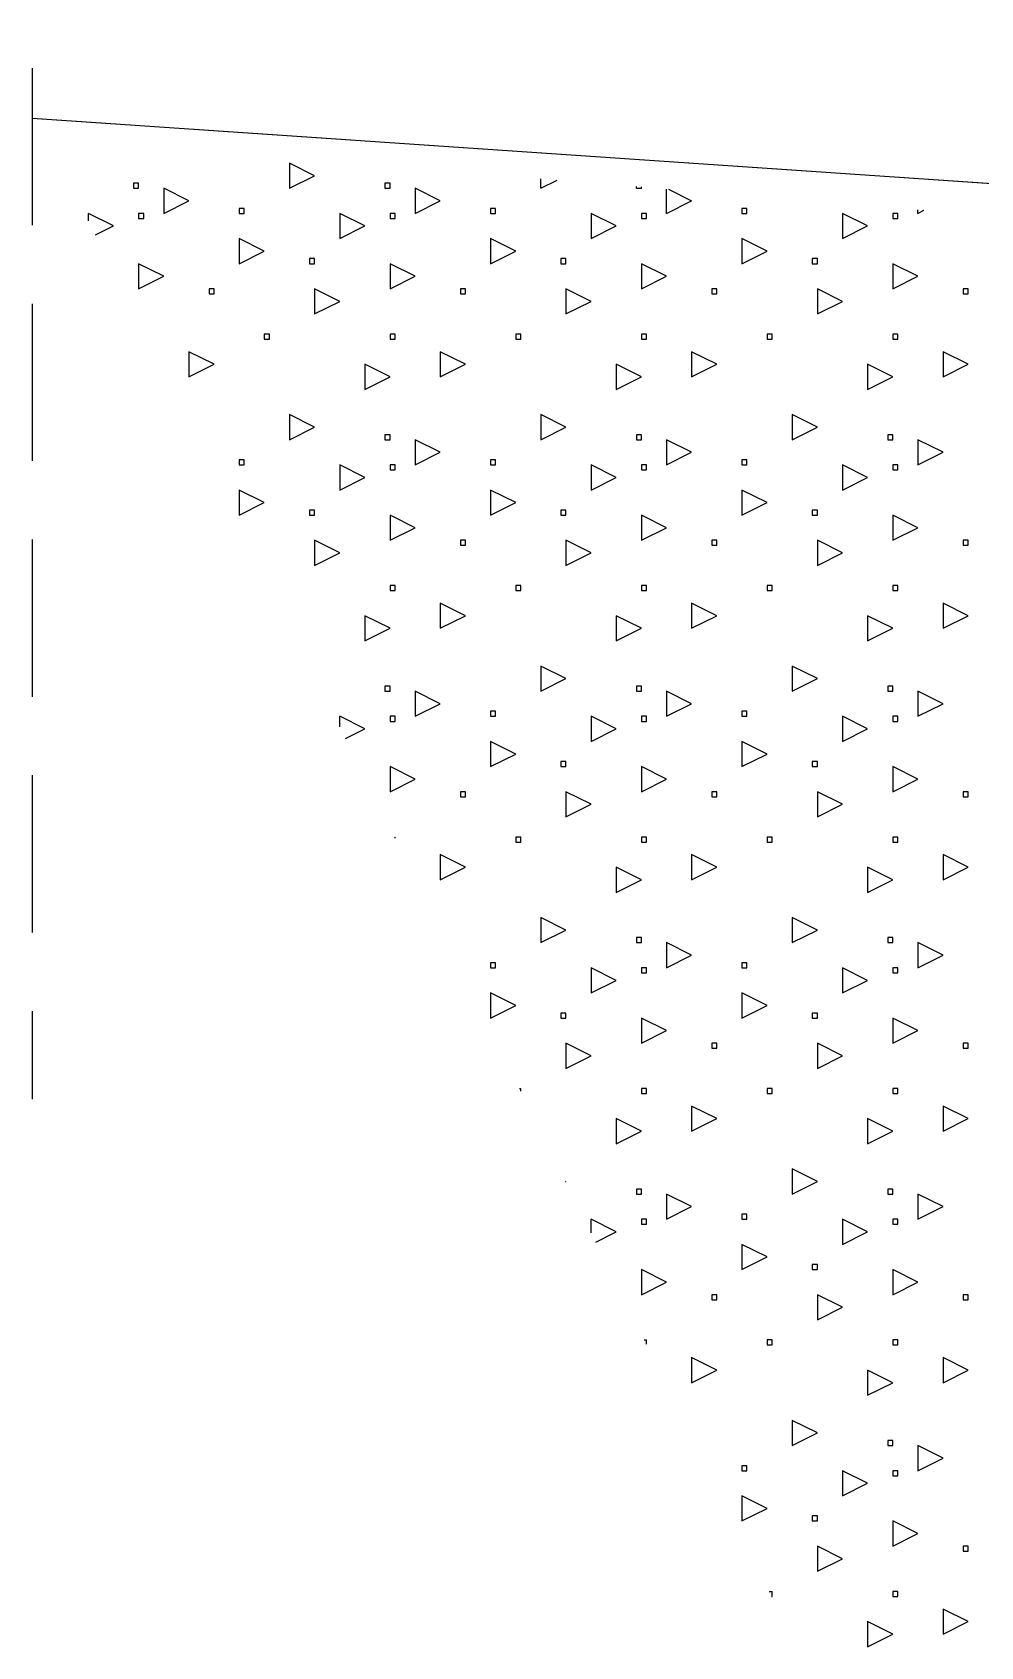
# Model space of a CAD drawing. Header units: metres. Extents: x -220 to 294, y -29 to 18.
# Drawn here: x 22.019 to 23.528, y -6.821 to -4.253 of the extents above; entities that cross this region are included whole.
import ezdxf

# ---------------------------------------------------------------- set-up
doc = ezdxf.new("R2010")
doc.units = ezdxf.units.M
doc.header["$MEASUREMENT"] = 0
doc.linetypes.add('DASHED2', pattern=[0.375, 0.25, -0.125])
for name, color, linetype in [('Cizgi', 7, 'Continuous'), ('Rota', 7, 'Continuous'), ('Tarama', 7, 'Continuous')]:
    doc.layers.add(name, color=color, linetype=linetype)

msp = doc.modelspace()

# ---------------------------------------------------------------- linework, layer by layer
at = {"layer": 'Cizgi', "color": 1, "linetype": 'DASHED2', "lineweight": -3}
msp.add_lwpolyline([(22.0186, -1.6852), (22.0186, -5.9502)], dxfattribs=at)
at = {"layer": 'Cizgi', "color": 18, "linetype": 'Continuous', "lineweight": -3}
msp.add_lwpolyline([(25.5186, -4.6286), (22.0186, -4.3904)], dxfattribs=at)
at = {"layer": 'Rota', "color": 95, "linetype": 'DASHED2', "lineweight": -3}
msp.add_lwpolyline([(25.5186, -4.6286), (22.0186, -4.3904)], dxfattribs=at)
at = {"layer": 'Tarama', "color": 251, "linetype": 'Continuous', "lineweight": -3}
for points in [[(22.4679, -4.4814), (22.4279, -4.4614)], [(22.4279, -4.4614), (22.4279, -4.5014)], [(22.1879, -4.4934), (22.1799, -4.4934)], [(22.1799, -4.4934), (22.1799, -4.5014)], [(22.1879, -4.5014), (22.1879, -4.4934)], [(22.4279, -4.5014), (22.4679, -4.4814)], [(22.5879, -4.4934), (22.5799, -4.4934)], [(22.5799, -4.4934), (22.5799, -4.5014)], [(22.5879, -4.5014), (22.5879, -4.4934)], [(22.8279, -4.5014), (22.8279, -4.4862)], [(22.8279, -4.5014), (22.8539, -4.4884)], [(22.1799, -4.5014), (22.1879, -4.5014)], [(22.2679, -4.5214), (22.2279, -4.5014)], [(22.2279, -4.5014), (22.2279, -4.5414)], [(22.5799, -4.5014), (22.5879, -4.5014)], [(22.6679, -4.5214), (22.6279, -4.5014)], [(22.6279, -4.5014), (22.6279, -4.5414)], [(22.9799, -4.5014), (22.9799, -4.4988)], [(22.9799, -4.5014), (22.9879, -4.5014)], [(22.9879, -4.5014), (22.9879, -4.4994)], [(23.0279, -4.5414), (23.0279, -4.5027)], [(23.0311, -4.503), (23.0679, -4.5214)], [(22.1479, -4.5614), (22.1079, -4.5414)], [(22.1079, -4.553), (22.1079, -4.5414)], [(22.1959, -4.5414), (22.1879, -4.5414)], [(22.1879, -4.5414), (22.1879, -4.5494)], [(22.1959, -4.5494), (22.1959, -4.5414)], [(22.2279, -4.5414), (22.2679, -4.5214)], [(22.3559, -4.5334), (22.3479, -4.5334)], [(22.3479, -4.5334), (22.3479, -4.5414)], [(22.3479, -4.5414), (22.3559, -4.5414)], [(22.3559, -4.5414), (22.3559, -4.5334)], [(22.5479, -4.5614), (22.5079, -4.5414)], [(22.5079, -4.5414), (22.5079, -4.5814)], [(22.5959, -4.5414), (22.5879, -4.5414)], [(22.5879, -4.5414), (22.5879, -4.5494)], [(22.5959, -4.5494), (22.5959, -4.5414)], [(22.6279, -4.5414), (22.6679, -4.5214)], [(22.7559, -4.5334), (22.7479, -4.5334)], [(22.7479, -4.5334), (22.7479, -4.5414)], [(22.7479, -4.5414), (22.7559, -4.5414)], [(22.7559, -4.5414), (22.7559, -4.5334)], [(22.9479, -4.5614), (22.9079, -4.5414)], [(22.9079, -4.5414), (22.9079, -4.5814)], [(22.9959, -4.5414), (22.9879, -4.5414)], [(22.9879, -4.5414), (22.9879, -4.5494)], [(22.9959, -4.5494), (22.9959, -4.5414)], [(23.0279, -4.5414), (23.0679, -4.5214)], [(23.1559, -4.5334), (23.1479, -4.5334)], [(23.1479, -4.5334), (23.1479, -4.5414)], [(23.1479, -4.5414), (23.1559, -4.5414)], [(23.1559, -4.5414), (23.1559, -4.5334)], [(23.3479, -4.5614), (23.3079, -4.5414)], [(23.3079, -4.5414), (23.3079, -4.5814)], [(23.3959, -4.5414), (23.3879, -4.5414)], [(23.3879, -4.5414), (23.3879, -4.5494)], [(23.3959, -4.5494), (23.3959, -4.5414)], [(23.4279, -4.5414), (23.4279, -4.5357)], [(23.4279, -4.5414), (23.4376, -4.5365)], [(22.1192, -4.5757), (22.1479, -4.5614)], [(22.1879, -4.5494), (22.1959, -4.5494)], [(22.5079, -4.5814), (22.5479, -4.5614)], [(22.5879, -4.5494), (22.5959, -4.5494)], [(22.9079, -4.5814), (22.9479, -4.5614)], [(22.9879, -4.5494), (22.9959, -4.5494)], [(23.3079, -4.5814), (23.3479, -4.5614)], [(23.3879, -4.5494), (23.3959, -4.5494)], [(22.3879, -4.6014), (22.3479, -4.5814)], [(22.3479, -4.5814), (22.3479, -4.6214)], [(22.7879, -4.6014), (22.7479, -4.5814)], [(22.7479, -4.5814), (22.7479, -4.6214)], [(23.1879, -4.6014), (23.1479, -4.5814)], [(23.1479, -4.5814), (23.1479, -4.6214)], [(22.2279, -4.6414), (22.1879, -4.6214)], [(22.1879, -4.6214), (22.1879, -4.6614)], [(22.3479, -4.6214), (22.3879, -4.6014)], [(22.4679, -4.6134), (22.4599, -4.6134)], [(22.4599, -4.6134), (22.4599, -4.6214)], [(22.4599, -4.6214), (22.4679, -4.6214)], [(22.4679, -4.6214), (22.4679, -4.6134)], [(22.6279, -4.6414), (22.5879, -4.6214)], [(22.5879, -4.6214), (22.5879, -4.6614)], [(22.7479, -4.6214), (22.7879, -4.6014)], [(22.8679, -4.6134), (22.8599, -4.6134)], [(22.8599, -4.6134), (22.8599, -4.6214)], [(22.8599, -4.6214), (22.8679, -4.6214)], [(22.8679, -4.6214), (22.8679, -4.6134)], [(23.0279, -4.6414), (22.9879, -4.6214)], [(22.9879, -4.6214), (22.9879, -4.6614)], [(23.1479, -4.6214), (23.1879, -4.6014)], [(23.2679, -4.6134), (23.2599, -4.6134)], [(23.2599, -4.6134), (23.2599, -4.6214)], [(23.2599, -4.6214), (23.2679, -4.6214)], [(23.2679, -4.6214), (23.2679, -4.6134)], [(23.4279, -4.6414), (23.3879, -4.6214)], [(23.3879, -4.6214), (23.3879, -4.6614)], [(22.1879, -4.6614), (22.2279, -4.6414)], [(22.5879, -4.6614), (22.6279, -4.6414)], [(22.9879, -4.6614), (23.0279, -4.6414)], [(23.3879, -4.6614), (23.4279, -4.6414)], [(22.3079, -4.6614), (22.2999, -4.6614)], [(22.2999, -4.6614), (22.2999, -4.6694)], [(22.2999, -4.6694), (22.3079, -4.6694)], [(22.3079, -4.6694), (22.3079, -4.6614)], [(22.5079, -4.6814), (22.4679, -4.6614)], [(22.4679, -4.6614), (22.4679, -4.7014)], [(22.7079, -4.6614), (22.6999, -4.6614)], [(22.6999, -4.6614), (22.6999, -4.6694)], [(22.6999, -4.6694), (22.7079, -4.6694)], [(22.7079, -4.6694), (22.7079, -4.6614)], [(22.9079, -4.6814), (22.8679, -4.6614)], [(22.8679, -4.6614), (22.8679, -4.7014)], [(23.1079, -4.6614), (23.0999, -4.6614)], [(23.0999, -4.6614), (23.0999, -4.6694)], [(23.0999, -4.6694), (23.1079, -4.6694)], [(23.1079, -4.6694), (23.1079, -4.6614)], [(23.3079, -4.6814), (23.2679, -4.6614)], [(23.2679, -4.6614), (23.2679, -4.7014)], [(23.5079, -4.6614), (23.4999, -4.6614)], [(23.4999, -4.6614), (23.4999, -4.6694)], [(23.4999, -4.6694), (23.5079, -4.6694)], [(23.5079, -4.6694), (23.5079, -4.6614)], [(22.4679, -4.7014), (22.5079, -4.6814)], [(22.8679, -4.7014), (22.9079, -4.6814)], [(23.2679, -4.7014), (23.3079, -4.6814)], [(22.3959, -4.7334), (22.3879, -4.7334)], [(22.3879, -4.7334), (22.3879, -4.7414)], [(22.3879, -4.7414), (22.3959, -4.7414)], [(22.3959, -4.7414), (22.3959, -4.7334)], [(22.5959, -4.7334), (22.5879, -4.7334)], [(22.5879, -4.7334), (22.5879, -4.7414)], [(22.5879, -4.7414), (22.5959, -4.7414)], [(22.5959, -4.7414), (22.5959, -4.7334)], [(22.7959, -4.7334), (22.7879, -4.7334)], [(22.7879, -4.7334), (22.7879, -4.7414)], [(22.7879, -4.7414), (22.7959, -4.7414)], [(22.7959, -4.7414), (22.7959, -4.7334)], [(22.9959, -4.7334), (22.9879, -4.7334)], [(22.9879, -4.7334), (22.9879, -4.7414)], [(22.9879, -4.7414), (22.9959, -4.7414)], [(22.9959, -4.7414), (22.9959, -4.7334)], [(23.1959, -4.7334), (23.1879, -4.7334)], [(23.1879, -4.7334), (23.1879, -4.7414)], [(23.1879, -4.7414), (23.1959, -4.7414)], [(23.1959, -4.7414), (23.1959, -4.7334)], [(23.3959, -4.7334), (23.3879, -4.7334)], [(23.3879, -4.7334), (23.3879, -4.7414)], [(23.3879, -4.7414), (23.3959, -4.7414)], [(23.3959, -4.7414), (23.3959, -4.7334)], [(22.3079, -4.7814), (22.2679, -4.7614)], [(22.2679, -4.7614), (22.2679, -4.8014)], [(22.7079, -4.7814), (22.6679, -4.7614)], [(22.6679, -4.7614), (22.6679, -4.8014)], [(23.1079, -4.7814), (23.0679, -4.7614)], [(23.0679, -4.7614), (23.0679, -4.8014)], [(23.5079, -4.7814), (23.4679, -4.7614)], [(23.4679, -4.7614), (23.4679, -4.8014)], [(22.2679, -4.8014), (22.3079, -4.7814)], [(22.5879, -4.8014), (22.5479, -4.7814)], [(22.5479, -4.7814), (22.5479, -4.8214)], [(22.5479, -4.8214), (22.5879, -4.8014)], [(22.6679, -4.8014), (22.7079, -4.7814)], [(22.9879, -4.8014), (22.9479, -4.7814)], [(22.9479, -4.7814), (22.9479, -4.8214)], [(22.9479, -4.8214), (22.9879, -4.8014)], [(23.0679, -4.8014), (23.1079, -4.7814)], [(23.3879, -4.8014), (23.3479, -4.7814)], [(23.3479, -4.7814), (23.3479, -4.8214)], [(23.3479, -4.8214), (23.3879, -4.8014)], [(23.4679, -4.8014), (23.5079, -4.7814)], [(22.4679, -4.8814), (22.4279, -4.8614)], [(22.4279, -4.8614), (22.4279, -4.9014)], [(22.8679, -4.8814), (22.8279, -4.8614)], [(22.8279, -4.8614), (22.8279, -4.9014)], [(23.2679, -4.8814), (23.2279, -4.8614)], [(23.2279, -4.8614), (23.2279, -4.9014)], [(22.4279, -4.9014), (22.4679, -4.8814)], [(22.5879, -4.8934), (22.5799, -4.8934)], [(22.5799, -4.8934), (22.5799, -4.9014)], [(22.5799, -4.9014), (22.5879, -4.9014)], [(22.5879, -4.9014), (22.5879, -4.8934)], [(22.6679, -4.9214), (22.6279, -4.9014)], [(22.6279, -4.9014), (22.6279, -4.9414)], [(22.8279, -4.9014), (22.8679, -4.8814)], [(22.9879, -4.8934), (22.9799, -4.8934)], [(22.9799, -4.8934), (22.9799, -4.9014)], [(22.9799, -4.9014), (22.9879, -4.9014)], [(22.9879, -4.9014), (22.9879, -4.8934)], [(23.0679, -4.9214), (23.0279, -4.9014)], [(23.0279, -4.9014), (23.0279, -4.9414)], [(23.2279, -4.9014), (23.2679, -4.8814)], [(23.3879, -4.8934), (23.3799, -4.8934)], [(23.3799, -4.8934), (23.3799, -4.9014)], [(23.3799, -4.9014), (23.3879, -4.9014)], [(23.3879, -4.9014), (23.3879, -4.8934)], [(23.4679, -4.9214), (23.4279, -4.9014)], [(23.4279, -4.9014), (23.4279, -4.9414)], [(22.6279, -4.9414), (22.6679, -4.9214)], [(23.0279, -4.9414), (23.0679, -4.9214)], [(23.4279, -4.9414), (23.4679, -4.9214)], [(22.3559, -4.9334), (22.3479, -4.9334)], [(22.3479, -4.9334), (22.3479, -4.9414)], [(22.3479, -4.9414), (22.3559, -4.9414)], [(22.3559, -4.9414), (22.3559, -4.9334)], [(22.5479, -4.9614), (22.5079, -4.9414)], [(22.5079, -4.9414), (22.5079, -4.9814)], [(22.5959, -4.9414), (22.5879, -4.9414)], [(22.5879, -4.9414), (22.5879, -4.9494)], [(22.5879, -4.9494), (22.5959, -4.9494)], [(22.5959, -4.9494), (22.5959, -4.9414)], [(22.7559, -4.9334), (22.7479, -4.9334)], [(22.7479, -4.9334), (22.7479, -4.9414)], [(22.7479, -4.9414), (22.7559, -4.9414)], [(22.7559, -4.9414), (22.7559, -4.9334)], [(22.9479, -4.9614), (22.9079, -4.9414)], [(22.9079, -4.9414), (22.9079, -4.9814)], [(22.9959, -4.9414), (22.9879, -4.9414)], [(22.9879, -4.9414), (22.9879, -4.9494)], [(22.9879, -4.9494), (22.9959, -4.9494)], [(22.9959, -4.9494), (22.9959, -4.9414)], [(23.1559, -4.9334), (23.1479, -4.9334)], [(23.1479, -4.9334), (23.1479, -4.9414)], [(23.1479, -4.9414), (23.1559, -4.9414)], [(23.1559, -4.9414), (23.1559, -4.9334)], [(23.3479, -4.9614), (23.3079, -4.9414)], [(23.3079, -4.9414), (23.3079, -4.9814)], [(23.3959, -4.9414), (23.3879, -4.9414)], [(23.3879, -4.9414), (23.3879, -4.9494)], [(23.3879, -4.9494), (23.3959, -4.9494)], [(23.3959, -4.9494), (23.3959, -4.9414)], [(22.3879, -5.0014), (22.3479, -4.9814)], [(22.3479, -4.9814), (22.3479, -5.0214)], [(22.5079, -4.9814), (22.5479, -4.9614)], [(22.7879, -5.0014), (22.7479, -4.9814)], [(22.7479, -4.9814), (22.7479, -5.0214)], [(22.9079, -4.9814), (22.9479, -4.9614)], [(23.1879, -5.0014), (23.1479, -4.9814)], [(23.1479, -4.9814), (23.1479, -5.0214)], [(23.3079, -4.9814), (23.3479, -4.9614)], [(22.3479, -5.0214), (22.3879, -5.0014)], [(22.7479, -5.0214), (22.7879, -5.0014)], [(23.1479, -5.0214), (23.1879, -5.0014)], [(22.4679, -5.0134), (22.4599, -5.0134)], [(22.4599, -5.0134), (22.4599, -5.0214)], [(22.4599, -5.0214), (22.4679, -5.0214)], [(22.4679, -5.0214), (22.4679, -5.0134)], [(22.6279, -5.0414), (22.5879, -5.0214)], [(22.5879, -5.0214), (22.5879, -5.0614)], [(22.8679, -5.0134), (22.8599, -5.0134)], [(22.8599, -5.0134), (22.8599, -5.0214)], [(22.8599, -5.0214), (22.8679, -5.0214)], [(22.8679, -5.0214), (22.8679, -5.0134)], [(23.0279, -5.0414), (22.9879, -5.0214)], [(22.9879, -5.0214), (22.9879, -5.0614)], [(23.2679, -5.0134), (23.2599, -5.0134)], [(23.2599, -5.0134), (23.2599, -5.0214)], [(23.2599, -5.0214), (23.2679, -5.0214)], [(23.2679, -5.0214), (23.2679, -5.0134)], [(23.4279, -5.0414), (23.3879, -5.0214)], [(23.3879, -5.0214), (23.3879, -5.0614)], [(22.5879, -5.0614), (22.6279, -5.0414)], [(22.9879, -5.0614), (23.0279, -5.0414)], [(23.3879, -5.0614), (23.4279, -5.0414)], [(22.5079, -5.0814), (22.4679, -5.0614)], [(22.4679, -5.0614), (22.4679, -5.1014)], [(22.4679, -5.1014), (22.5079, -5.0814)], [(22.7079, -5.0614), (22.6999, -5.0614)], [(22.6999, -5.0614), (22.6999, -5.0694)], [(22.6999, -5.0694), (22.7079, -5.0694)], [(22.7079, -5.0694), (22.7079, -5.0614)], [(22.9079, -5.0814), (22.8679, -5.0614)], [(22.8679, -5.0614), (22.8679, -5.1014)], [(22.8679, -5.1014), (22.9079, -5.0814)], [(23.1079, -5.0614), (23.0999, -5.0614)], [(23.0999, -5.0614), (23.0999, -5.0694)], [(23.0999, -5.0694), (23.1079, -5.0694)], [(23.1079, -5.0694), (23.1079, -5.0614)], [(23.3079, -5.0814), (23.2679, -5.0614)], [(23.2679, -5.0614), (23.2679, -5.1014)], [(23.2679, -5.1014), (23.3079, -5.0814)], [(23.5079, -5.0614), (23.4999, -5.0614)], [(23.4999, -5.0614), (23.4999, -5.0694)], [(23.4999, -5.0694), (23.5079, -5.0694)], [(23.5079, -5.0694), (23.5079, -5.0614)], [(22.5959, -5.1334), (22.5879, -5.1334)], [(22.5879, -5.1334), (22.5879, -5.1414)], [(22.5959, -5.1414), (22.5959, -5.1334)], [(22.7959, -5.1334), (22.7879, -5.1334)], [(22.7879, -5.1334), (22.7879, -5.1414)], [(22.7959, -5.1414), (22.7959, -5.1334)], [(22.9959, -5.1334), (22.9879, -5.1334)], [(22.9879, -5.1334), (22.9879, -5.1414)], [(22.9959, -5.1414), (22.9959, -5.1334)], [(23.1959, -5.1334), (23.1879, -5.1334)], [(23.1879, -5.1334), (23.1879, -5.1414)], [(23.1959, -5.1414), (23.1959, -5.1334)], [(23.3959, -5.1334), (23.3879, -5.1334)], [(23.3879, -5.1334), (23.3879, -5.1414)], [(23.3959, -5.1414), (23.3959, -5.1334)], [(22.5879, -5.1414), (22.5959, -5.1414)], [(22.7079, -5.1814), (22.6679, -5.1614)], [(22.6679, -5.1614), (22.6679, -5.2014)], [(22.7879, -5.1414), (22.7959, -5.1414)], [(22.9879, -5.1414), (22.9959, -5.1414)], [(23.1079, -5.1814), (23.0679, -5.1614)], [(23.0679, -5.1614), (23.0679, -5.2014)], [(23.1879, -5.1414), (23.1959, -5.1414)], [(23.3879, -5.1414), (23.3959, -5.1414)], [(23.5079, -5.1814), (23.4679, -5.1614)], [(23.4679, -5.1614), (23.4679, -5.2014)], [(22.5879, -5.2014), (22.5479, -5.1814)], [(22.5479, -5.1814), (22.5479, -5.2214)], [(22.6679, -5.2014), (22.7079, -5.1814)], [(22.9879, -5.2014), (22.9479, -5.1814)], [(22.9479, -5.1814), (22.9479, -5.2214)], [(23.0679, -5.2014), (23.1079, -5.1814)], [(23.3879, -5.2014), (23.3479, -5.1814)], [(23.3479, -5.1814), (23.3479, -5.2214)], [(23.4679, -5.2014), (23.5079, -5.1814)], [(22.5479, -5.2214), (22.5879, -5.2014)], [(22.9479, -5.2214), (22.9879, -5.2014)], [(23.3479, -5.2214), (23.3879, -5.2014)], [(22.8679, -5.2814), (22.8279, -5.2614)], [(22.8279, -5.2614), (22.8279, -5.3014)], [(23.2679, -5.2814), (23.2279, -5.2614)], [(23.2279, -5.2614), (23.2279, -5.3014)], [(22.8279, -5.3014), (22.8679, -5.2814)], [(23.2279, -5.3014), (23.2679, -5.2814)], [(22.5879, -5.2934), (22.5799, -5.2934)], [(22.5799, -5.2934), (22.5799, -5.3014)], [(22.5799, -5.3014), (22.5879, -5.3014)], [(22.5879, -5.3014), (22.5879, -5.2934)], [(22.6679, -5.3214), (22.6279, -5.3014)], [(22.6279, -5.3014), (22.6279, -5.3414)], [(22.9879, -5.2934), (22.9799, -5.2934)], [(22.9799, -5.2934), (22.9799, -5.3014)], [(22.9799, -5.3014), (22.9879, -5.3014)], [(22.9879, -5.3014), (22.9879, -5.2934)], [(23.0679, -5.3214), (23.0279, -5.3014)], [(23.0279, -5.3014), (23.0279, -5.3414)], [(23.3879, -5.2934), (23.3799, -5.2934)], [(23.3799, -5.2934), (23.3799, -5.3014)], [(23.3799, -5.3014), (23.3879, -5.3014)], [(23.3879, -5.3014), (23.3879, -5.2934)], [(23.4679, -5.3214), (23.4279, -5.3014)], [(23.4279, -5.3014), (23.4279, -5.3414)], [(22.5479, -5.3614), (22.5079, -5.3414)], [(22.5079, -5.358), (22.5079, -5.3414)], [(22.5959, -5.3414), (22.5879, -5.3414)], [(22.5879, -5.3414), (22.5879, -5.3494)], [(22.5959, -5.3494), (22.5959, -5.3414)], [(22.6279, -5.3414), (22.6679, -5.3214)], [(22.7559, -5.3334), (22.7479, -5.3334)], [(22.7479, -5.3334), (22.7479, -5.3414)], [(22.7479, -5.3414), (22.7559, -5.3414)], [(22.7559, -5.3414), (22.7559, -5.3334)], [(22.9479, -5.3614), (22.9079, -5.3414)], [(22.9079, -5.3414), (22.9079, -5.3814)], [(22.9959, -5.3414), (22.9879, -5.3414)], [(22.9879, -5.3414), (22.9879, -5.3494)], [(22.9959, -5.3494), (22.9959, -5.3414)], [(23.0279, -5.3414), (23.0679, -5.3214)], [(23.1559, -5.3334), (23.1479, -5.3334)], [(23.1479, -5.3334), (23.1479, -5.3414)], [(23.1479, -5.3414), (23.1559, -5.3414)], [(23.1559, -5.3414), (23.1559, -5.3334)], [(23.3479, -5.3614), (23.3079, -5.3414)], [(23.3079, -5.3414), (23.3079, -5.3814)], [(23.3959, -5.3414), (23.3879, -5.3414)], [(23.3879, -5.3414), (23.3879, -5.3494)], [(23.3959, -5.3494), (23.3959, -5.3414)], [(23.4279, -5.3414), (23.4679, -5.3214)], [(22.5172, -5.3767), (22.5479, -5.3614)], [(22.5879, -5.3494), (22.5959, -5.3494)], [(22.9079, -5.3814), (22.9479, -5.3614)], [(22.9879, -5.3494), (22.9959, -5.3494)], [(23.3079, -5.3814), (23.3479, -5.3614)], [(23.3879, -5.3494), (23.3959, -5.3494)], [(22.7879, -5.4014), (22.7479, -5.3814)], [(22.7479, -5.3814), (22.7479, -5.4214)], [(23.1879, -5.4014), (23.1479, -5.3814)], [(23.1479, -5.3814), (23.1479, -5.4214)], [(22.7479, -5.4214), (22.7879, -5.4014)], [(22.8679, -5.4134), (22.8599, -5.4134)], [(22.8599, -5.4134), (22.8599, -5.4214)], [(22.8679, -5.4214), (22.8679, -5.4134)], [(23.1479, -5.4214), (23.1879, -5.4014)], [(23.2679, -5.4134), (23.2599, -5.4134)], [(23.2599, -5.4134), (23.2599, -5.4214)], [(23.2679, -5.4214), (23.2679, -5.4134)], [(22.6279, -5.4414), (22.5879, -5.4214)], [(22.5879, -5.4214), (22.5879, -5.4614)], [(22.5879, -5.4614), (22.6279, -5.4414)], [(22.8599, -5.4214), (22.8679, -5.4214)], [(23.0279, -5.4414), (22.9879, -5.4214)], [(22.9879, -5.4214), (22.9879, -5.4614)], [(22.9879, -5.4614), (23.0279, -5.4414)], [(23.2599, -5.4214), (23.2679, -5.4214)], [(23.4279, -5.4414), (23.3879, -5.4214)], [(23.3879, -5.4214), (23.3879, -5.4614)], [(23.3879, -5.4614), (23.4279, -5.4414)], [(22.7079, -5.4614), (22.6999, -5.4614)], [(22.6999, -5.4614), (22.6999, -5.4694)], [(22.6999, -5.4694), (22.7079, -5.4694)], [(22.7079, -5.4694), (22.7079, -5.4614)], [(22.9079, -5.4814), (22.8679, -5.4614)], [(22.8679, -5.4614), (22.8679, -5.5014)], [(23.1079, -5.4614), (23.0999, -5.4614)], [(23.0999, -5.4614), (23.0999, -5.4694)], [(23.0999, -5.4694), (23.1079, -5.4694)], [(23.1079, -5.4694), (23.1079, -5.4614)], [(23.3079, -5.4814), (23.2679, -5.4614)], [(23.2679, -5.4614), (23.2679, -5.5014)], [(23.5079, -5.4614), (23.4999, -5.4614)], [(23.4999, -5.4614), (23.4999, -5.4694)], [(23.4999, -5.4694), (23.5079, -5.4694)], [(23.5079, -5.4694), (23.5079, -5.4614)], [(22.8679, -5.5014), (22.9079, -5.4814)], [(23.2679, -5.5014), (23.3079, -5.4814)], [(22.595, -5.5334), (22.5959, -5.5334)], [(22.5959, -5.5352), (22.5959, -5.5334)], [(22.7959, -5.5334), (22.7879, -5.5334)], [(22.7879, -5.5334), (22.7879, -5.5414)], [(22.7879, -5.5414), (22.7959, -5.5414)], [(22.7959, -5.5414), (22.7959, -5.5334)], [(22.9959, -5.5334), (22.9879, -5.5334)], [(22.9879, -5.5334), (22.9879, -5.5414)], [(22.9879, -5.5414), (22.9959, -5.5414)], [(22.9959, -5.5414), (22.9959, -5.5334)], [(23.1959, -5.5334), (23.1879, -5.5334)], [(23.1879, -5.5334), (23.1879, -5.5414)], [(23.1879, -5.5414), (23.1959, -5.5414)], [(23.1959, -5.5414), (23.1959, -5.5334)], [(23.3959, -5.5334), (23.3879, -5.5334)], [(23.3879, -5.5334), (23.3879, -5.5414)], [(23.3879, -5.5414), (23.3959, -5.5414)], [(23.3959, -5.5414), (23.3959, -5.5334)], [(22.7079, -5.5814), (22.6679, -5.5614)], [(22.6679, -5.5614), (22.6679, -5.6014)], [(23.1079, -5.5814), (23.0679, -5.5614)], [(23.0679, -5.5614), (23.0679, -5.6014)], [(23.5079, -5.5814), (23.4679, -5.5614)], [(23.4679, -5.5614), (23.4679, -5.6014)], [(22.6679, -5.6014), (22.7079, -5.5814)], [(22.9879, -5.6014), (22.9479, -5.5814)], [(22.9479, -5.5814), (22.9479, -5.6214)], [(23.0679, -5.6014), (23.1079, -5.5814)], [(23.3879, -5.6014), (23.3479, -5.5814)], [(23.3479, -5.5814), (23.3479, -5.6214)], [(23.4679, -5.6014), (23.5079, -5.5814)], [(22.9479, -5.6214), (22.9879, -5.6014)], [(23.3479, -5.6214), (23.3879, -5.6014)], [(22.8679, -5.6814), (22.8279, -5.6614)], [(22.8279, -5.6614), (22.8279, -5.7014)], [(23.2679, -5.6814), (23.2279, -5.6614)], [(23.2279, -5.6614), (23.2279, -5.7014)], [(22.8279, -5.7014), (22.8679, -5.6814)], [(22.9879, -5.6934), (22.9799, -5.6934)], [(22.9799, -5.6934), (22.9799, -5.7014)], [(22.9879, -5.7014), (22.9879, -5.6934)], [(23.2279, -5.7014), (23.2679, -5.6814)], [(23.3879, -5.6934), (23.3799, -5.6934)], [(23.3799, -5.6934), (23.3799, -5.7014)], [(23.3879, -5.7014), (23.3879, -5.6934)], [(22.9799, -5.7014), (22.9879, -5.7014)], [(23.0679, -5.7214), (23.0279, -5.7014)], [(23.0279, -5.7014), (23.0279, -5.7414)], [(23.0279, -5.7414), (23.0679, -5.7214)], [(23.3799, -5.7014), (23.3879, -5.7014)], [(23.4679, -5.7214), (23.4279, -5.7014)], [(23.4279, -5.7014), (23.4279, -5.7414)], [(23.4279, -5.7414), (23.4679, -5.7214)], [(22.7559, -5.7334), (22.7479, -5.7334)], [(22.7479, -5.7334), (22.7479, -5.7414)], [(22.7479, -5.7414), (22.7559, -5.7414)], [(22.7559, -5.7414), (22.7559, -5.7334)], [(22.9479, -5.7614), (22.9079, -5.7414)], [(22.9079, -5.7414), (22.9079, -5.7814)], [(22.9959, -5.7414), (22.9879, -5.7414)], [(22.9879, -5.7414), (22.9879, -5.7494)], [(22.9879, -5.7494), (22.9959, -5.7494)], [(22.9959, -5.7494), (22.9959, -5.7414)], [(23.1559, -5.7334), (23.1479, -5.7334)], [(23.1479, -5.7334), (23.1479, -5.7414)], [(23.1479, -5.7414), (23.1559, -5.7414)], [(23.1559, -5.7414), (23.1559, -5.7334)], [(23.3479, -5.7614), (23.3079, -5.7414)], [(23.3079, -5.7414), (23.3079, -5.7814)], [(23.3959, -5.7414), (23.3879, -5.7414)], [(23.3879, -5.7414), (23.3879, -5.7494)], [(23.3879, -5.7494), (23.3959, -5.7494)], [(23.3959, -5.7494), (23.3959, -5.7414)], [(22.9079, -5.7814), (22.9479, -5.7614)], [(23.3079, -5.7814), (23.3479, -5.7614)], [(22.7879, -5.8014), (22.7479, -5.7814)], [(22.7479, -5.7814), (22.7479, -5.8214)], [(22.7479, -5.8214), (22.7879, -5.8014)], [(23.1879, -5.8014), (23.1479, -5.7814)], [(23.1479, -5.7814), (23.1479, -5.8214)], [(23.1479, -5.8214), (23.1879, -5.8014)], [(22.8679, -5.8134), (22.8599, -5.8134)], [(22.8599, -5.8134), (22.8599, -5.8214)], [(22.8599, -5.8214), (22.8679, -5.8214)], [(22.8679, -5.8214), (22.8679, -5.8134)], [(23.0279, -5.8414), (22.9879, -5.8214)], [(22.9879, -5.8214), (22.9879, -5.8614)], [(23.2679, -5.8134), (23.2599, -5.8134)], [(23.2599, -5.8134), (23.2599, -5.8214)], [(23.2599, -5.8214), (23.2679, -5.8214)], [(23.2679, -5.8214), (23.2679, -5.8134)], [(23.4279, -5.8414), (23.3879, -5.8214)], [(23.3879, -5.8214), (23.3879, -5.8614)], [(22.9879, -5.8614), (23.0279, -5.8414)], [(23.3879, -5.8614), (23.4279, -5.8414)], [(22.9079, -5.8814), (22.8679, -5.8614)], [(22.8679, -5.8614), (22.8679, -5.9014)], [(23.1079, -5.8614), (23.0999, -5.8614)], [(23.0999, -5.8614), (23.0999, -5.8694)], [(23.0999, -5.8694), (23.1079, -5.8694)], [(23.1079, -5.8694), (23.1079, -5.8614)], [(23.3079, -5.8814), (23.2679, -5.8614)], [(23.2679, -5.8614), (23.2679, -5.9014)], [(23.5079, -5.8614), (23.4999, -5.8614)], [(23.4999, -5.8614), (23.4999, -5.8694)], [(23.4999, -5.8694), (23.5079, -5.8694)], [(23.5079, -5.8694), (23.5079, -5.8614)], [(22.8679, -5.9014), (22.9079, -5.8814)], [(23.2679, -5.9014), (23.3079, -5.8814)], [(22.7938, -5.9334), (22.7959, -5.9334)], [(22.7959, -5.9377), (22.7959, -5.9334)], [(22.9959, -5.9334), (22.9879, -5.9334)], [(22.9879, -5.9334), (22.9879, -5.9414)], [(22.9879, -5.9414), (22.9959, -5.9414)], [(22.9959, -5.9414), (22.9959, -5.9334)], [(23.1959, -5.9334), (23.1879, -5.9334)], [(23.1879, -5.9334), (23.1879, -5.9414)], [(23.1879, -5.9414), (23.1959, -5.9414)], [(23.1959, -5.9414), (23.1959, -5.9334)], [(23.3959, -5.9334), (23.3879, -5.9334)], [(23.3879, -5.9334), (23.3879, -5.9414)], [(23.3879, -5.9414), (23.3959, -5.9414)], [(23.3959, -5.9414), (23.3959, -5.9334)], [(22.9879, -6.0014), (22.9479, -5.9814)], [(22.9479, -5.9814), (22.9479, -6.0214)], [(23.1079, -5.9814), (23.0679, -5.9614)], [(23.0679, -5.9614), (23.0679, -6.0014)], [(23.0679, -6.0014), (23.1079, -5.9814)], [(23.3879, -6.0014), (23.3479, -5.9814)], [(23.3479, -5.9814), (23.3479, -6.0214)], [(23.5079, -5.9814), (23.4679, -5.9614)], [(23.4679, -5.9614), (23.4679, -6.0014)], [(23.4679, -6.0014), (23.5079, -5.9814)], [(22.9479, -6.0214), (22.9879, -6.0014)], [(23.3479, -6.0214), (23.3879, -6.0014)], [(22.8671, -6.081), (22.8679, -6.0814)], [(22.8674, -6.0816), (22.8679, -6.0814)], [(23.2679, -6.0814), (23.2279, -6.0614)], [(23.2279, -6.0614), (23.2279, -6.1014)], [(23.2279, -6.1014), (23.2679, -6.0814)], [(22.9879, -6.0934), (22.9799, -6.0934)], [(22.9799, -6.0934), (22.9799, -6.1014)], [(22.9799, -6.1014), (22.9879, -6.1014)], [(22.9879, -6.1014), (22.9879, -6.0934)], [(23.0679, -6.1214), (23.0279, -6.1014)], [(23.0279, -6.1014), (23.0279, -6.1414)], [(23.3879, -6.0934), (23.3799, -6.0934)], [(23.3799, -6.0934), (23.3799, -6.1014)], [(23.3799, -6.1014), (23.3879, -6.1014)], [(23.3879, -6.1014), (23.3879, -6.0934)], [(23.4679, -6.1214), (23.4279, -6.1014)], [(23.4279, -6.1014), (23.4279, -6.1414)], [(23.0279, -6.1414), (23.0679, -6.1214)], [(23.1559, -6.1334), (23.1479, -6.1334)], [(23.1479, -6.1334), (23.1479, -6.1414)], [(23.1559, -6.1414), (23.1559, -6.1334)], [(23.4279, -6.1414), (23.4679, -6.1214)], [(22.9479, -6.1614), (22.9079, -6.1414)], [(22.9079, -6.1631), (22.9079, -6.1414)], [(22.9152, -6.1778), (22.9479, -6.1614)], [(22.9959, -6.1414), (22.9879, -6.1414)], [(22.9879, -6.1414), (22.9879, -6.1494)], [(22.9879, -6.1494), (22.9959, -6.1494)], [(22.9959, -6.1494), (22.9959, -6.1414)], [(23.1479, -6.1414), (23.1559, -6.1414)], [(23.3479, -6.1614), (23.3079, -6.1414)], [(23.3079, -6.1414), (23.3079, -6.1814)], [(23.3079, -6.1814), (23.3479, -6.1614)], [(23.3959, -6.1414), (23.3879, -6.1414)], [(23.3879, -6.1414), (23.3879, -6.1494)], [(23.3879, -6.1494), (23.3959, -6.1494)], [(23.3959, -6.1494), (23.3959, -6.1414)], [(23.1879, -6.2014), (23.1479, -6.1814)], [(23.1479, -6.1814), (23.1479, -6.2214)], [(23.1479, -6.2214), (23.1879, -6.2014)], [(23.2679, -6.2134), (23.2599, -6.2134)], [(23.2599, -6.2134), (23.2599, -6.2214)], [(23.2679, -6.2214), (23.2679, -6.2134)], [(23.0279, -6.2414), (22.9879, -6.2214)], [(22.9879, -6.2214), (22.9879, -6.2614)], [(23.2599, -6.2214), (23.2679, -6.2214)], [(23.4279, -6.2414), (23.3879, -6.2214)], [(23.3879, -6.2214), (23.3879, -6.2614)], [(22.9879, -6.2614), (23.0279, -6.2414)], [(23.1079, -6.2614), (23.0999, -6.2614)], [(23.0999, -6.2614), (23.0999, -6.2694)], [(23.1079, -6.2694), (23.1079, -6.2614)], [(23.3079, -6.2814), (23.2679, -6.2614)], [(23.2679, -6.2614), (23.2679, -6.3014)], [(23.3879, -6.2614), (23.4279, -6.2414)], [(23.5079, -6.2614), (23.4999, -6.2614)], [(23.4999, -6.2614), (23.4999, -6.2694)], [(23.5079, -6.2694), (23.5079, -6.2614)], [(23.0999, -6.2694), (23.1079, -6.2694)], [(23.2679, -6.3014), (23.3079, -6.2814)], [(23.4999, -6.2694), (23.5079, -6.2694)], [(22.9925, -6.3334), (22.9959, -6.3334)], [(22.9959, -6.3402), (22.9959, -6.3334)], [(23.1959, -6.3334), (23.1879, -6.3334)], [(23.1879, -6.3334), (23.1879, -6.3414)], [(23.1879, -6.3414), (23.1959, -6.3414)], [(23.1959, -6.3414), (23.1959, -6.3334)], [(23.3959, -6.3334), (23.3879, -6.3334)], [(23.3879, -6.3334), (23.3879, -6.3414)], [(23.3879, -6.3414), (23.3959, -6.3414)], [(23.3959, -6.3414), (23.3959, -6.3334)], [(23.1079, -6.3814), (23.0679, -6.3614)], [(23.0679, -6.3614), (23.0679, -6.4014)], [(23.5079, -6.3814), (23.4679, -6.3614)], [(23.4679, -6.3614), (23.4679, -6.4014)], [(23.0679, -6.4014), (23.1079, -6.3814)], [(23.3879, -6.4014), (23.3479, -6.3814)], [(23.3479, -6.3814), (23.3479, -6.4214)], [(23.4679, -6.4014), (23.5079, -6.3814)], [(23.3479, -6.4214), (23.3879, -6.4014)], [(23.2679, -6.4814), (23.2279, -6.4614)], [(23.2279, -6.4614), (23.2279, -6.5014)], [(23.2279, -6.5014), (23.2679, -6.4814)], [(23.3879, -6.4934), (23.3799, -6.4934)], [(23.3799, -6.4934), (23.3799, -6.5014)], [(23.3879, -6.5014), (23.3879, -6.4934)], [(23.3799, -6.5014), (23.3879, -6.5014)], [(23.4679, -6.5214), (23.4279, -6.5014)], [(23.4279, -6.5014), (23.4279, -6.5414)], [(23.4279, -6.5414), (23.4679, -6.5214)], [(23.1559, -6.5334), (23.1479, -6.5334)], [(23.1479, -6.5334), (23.1479, -6.5414)], [(23.1479, -6.5414), (23.1559, -6.5414)], [(23.1559, -6.5414), (23.1559, -6.5334)], [(23.3479, -6.5614), (23.3079, -6.5414)], [(23.3079, -6.5414), (23.3079, -6.5814)], [(23.3959, -6.5414), (23.3879, -6.5414)], [(23.3879, -6.5414), (23.3879, -6.5494)], [(23.3959, -6.5494), (23.3959, -6.5414)], [(23.3079, -6.5814), (23.3479, -6.5614)], [(23.3879, -6.5494), (23.3959, -6.5494)], [(23.1879, -6.6014), (23.1479, -6.5814)], [(23.1479, -6.5814), (23.1479, -6.6214)], [(23.1479, -6.6214), (23.1879, -6.6014)], [(23.2679, -6.6134), (23.2599, -6.6134)], [(23.2599, -6.6134), (23.2599, -6.6214)], [(23.2599, -6.6214), (23.2679, -6.6214)], [(23.2679, -6.6214), (23.2679, -6.6134)], [(23.4279, -6.6414), (23.3879, -6.6214)], [(23.3879, -6.6214), (23.3879, -6.6614)], [(23.3879, -6.6614), (23.4279, -6.6414)], [(23.3079, -6.6814), (23.2679, -6.6614)], [(23.2679, -6.6614), (23.2679, -6.7014)], [(23.5079, -6.6614), (23.4999, -6.6614)], [(23.4999, -6.6614), (23.4999, -6.6694)], [(23.4999, -6.6694), (23.5079, -6.6694)], [(23.5079, -6.6694), (23.5079, -6.6614)], [(23.2679, -6.7014), (23.3079, -6.6814)], [(23.1912, -6.7334), (23.1959, -6.7334)], [(23.1952, -6.7414), (23.1959, -6.7414)], [(23.1959, -6.7414), (23.1959, -6.7334)], [(23.3959, -6.7334), (23.3879, -6.7334)], [(23.3879, -6.7334), (23.3879, -6.7414)], [(23.3879, -6.7414), (23.3959, -6.7414)], [(23.3959, -6.7414), (23.3959, -6.7334)], [(23.5079, -6.7814), (23.4679, -6.7614)], [(23.4679, -6.7614), (23.4679, -6.8014)], [(23.3879, -6.8014), (23.3479, -6.7814)], [(23.3479, -6.7814), (23.3479, -6.8214)], [(23.3479, -6.8214), (23.3879, -6.8014)], [(23.4679, -6.8014), (23.5079, -6.7814)]]:
    msp.add_lwpolyline(points, dxfattribs=at)

doc.saveas('drawing.dxf')
